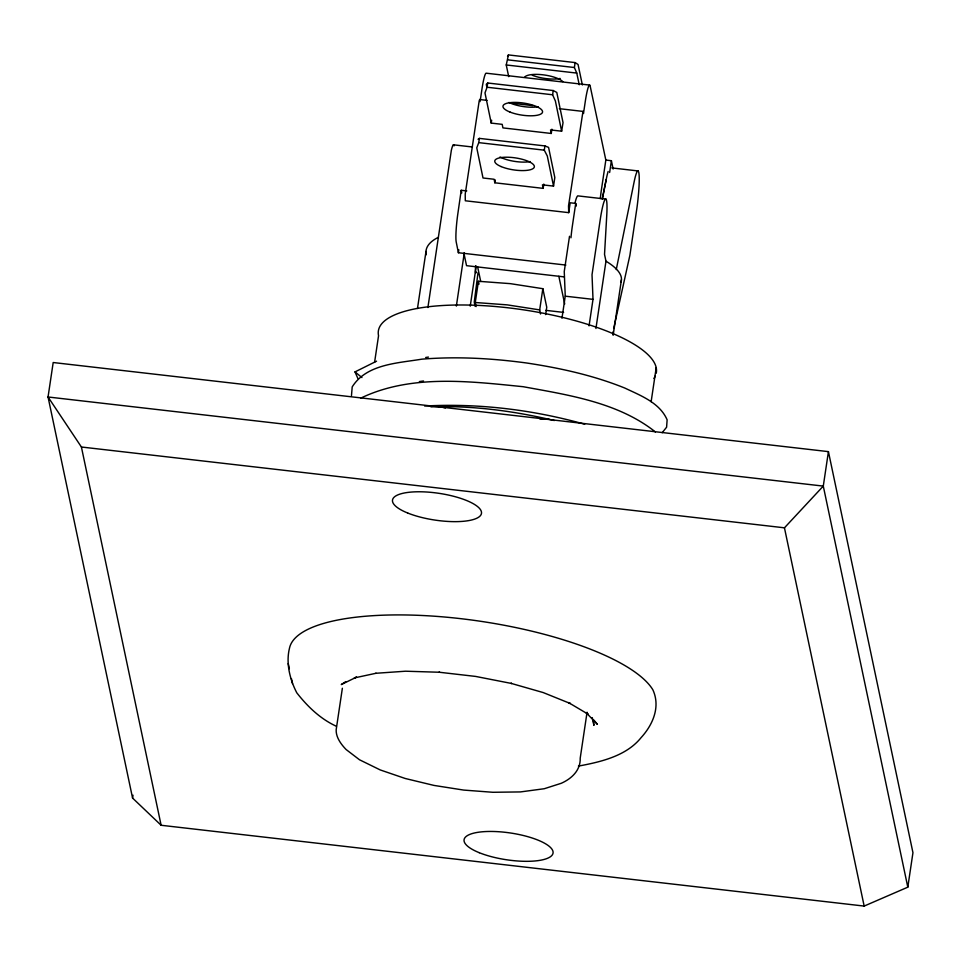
<?xml version="1.0" encoding="UTF-8"?>
<svg xmlns="http://www.w3.org/2000/svg" width="961" height="961" viewBox="0 0 961 961"><rect width="100%" height="100%" fill="white"/><g stroke="black" fill="none" stroke-linecap="round" stroke-linejoin="round"><path stroke-width="1.44" d="M351.474 395.608L352.206 386.899C366.561 363.979 397.746 363.186 421.783 359.174C456.775 356.303 491.972 358.309 526.7 363.006C560.143 368.051 593.43 375.379 624.866 388.076C640.579 395.56 659.726 402.695 667.126 419.825L666.598 427.213L662.189 432.714M478.025 272.672L474.253 302.126L475.154 306.403M132.57 798.062L48.05 396.989L53.191 362.525L828.43 451.634L912.95 852.707L907.809 887.171L864.167 906.079L161.124 825.271L132.57 798.062L133.002 795.191M374.574 362.381L378.55 335.713A140.534 42.284 8.5 0 1 517.246 308.949A140.534 42.284 8.5 0 1 656.231 373.216M342.368 688.244L336.182 729.711C335.797 737.255 341.107 744.367 346.128 749.544L359.498 759.767L380.28 769.953L405.254 778.494L433.964 785.413L463.658 790.074L492.873 792.284L520.454 791.924L544.262 788.729L561.296 783.275C571.615 778.674 580.636 770.362 580.216 758.145L587.063 712.233M417.482 308.493L425.999 251.446M427.897 307.532L451.334 150.36A21.226 2.246 -83.4 0 1 454.097 145.868M466.77 190.915L461.22 190.278L458.013 212.561A23.557 2.499 -83.4 0 0 456.247 242.148L458.385 252.731L565.861 265.068M480.296 100.244L481.929 89.253A23.605 2.511 -83.4 0 1 486.29 73.204L589.694 85.085M458.385 252.731L458.829 249.764M456.355 306.091L464.307 252.779M470.229 306.187L476.2 266.197M476.127 306.595L475.263 302.499L478.422 281.285L510.351 283.651L542.845 288.696L546.749 307.22L545.644 314.607M540.55 314.007L539.686 309.898L542.845 288.696M487.071 100.376L479.695 99.536L479.203 100.797L465.22 194.086L465.304 200.777L568.708 212.645L570.173 202.783L575.723 203.42L576.288 206.074M569.513 236.274L564.251 271.519L565.248 296.168L561.957 318.259M575.723 203.42L572.408 225.691A23.557 2.499 -83.4 0 0 570.954 237.811M559.374 108.689L582.979 111.404L583.495 113.494L585.333 101.133A23.605 2.511 -83.4 0 1 590.21 86.226L605.838 160.067L601.442 189.521A23.605 2.511 -83.4 0 0 600.289 198.603M609.634 172.487L611.388 160.703L605.838 160.067M589.057 325.863L593.009 299.351L592.024 274.702L600.565 217.438A31.064 3.291 -83.4 0 1 605.514 199.059A31.064 3.291 -83.4 0 1 606.787 214.711L604.529 254.365L605.971 261.2L595.928 328.494M612.782 334.476L613.226 331.509M613.154 335.257L621.443 279.663M651.138 401.698L656.219 367.631M828.43 451.634L823.289 486.098L907.809 887.171M478.758 142.624L479.395 138.384L544.923 145.928L548.575 147.393L554.821 177.533L553.536 186.11L542.436 184.824L543.169 188.368L494.831 182.794L494.098 179.263L483.011 177.989L476.764 147.85L478.758 142.624L544.286 150.168L547.289 155.97L553.536 186.11M487.083 87.235L487.72 83.006L553.248 90.538L556.791 92.448L563.038 122.636L561.632 131.201L550.533 129.927L551.266 133.471L502.927 127.897L502.195 124.353L491.227 123.092L484.981 92.905L487.083 87.235L552.611 94.779L555.386 101.013L561.632 131.201M491.227 123.092L491.66 120.233M508.705 76.652L506.243 64.964L508.429 54.921L575.122 62.585L578.054 64.483L582.366 84.94M494.831 182.794L495.263 179.935M544.286 150.168L544.923 145.928M552.611 94.779L553.248 90.538M551.266 133.471L551.902 129.182M543.169 188.368L543.806 184.08M579.231 84.76L576.768 73.084L574.39 67.522L575.122 62.585M608.133 171.454A31.064 3.291 -83.4 0 0 606.187 179.599L602.319 199.251M602.283 198.723L606.187 179.599M616.265 269.56L633.948 182.794A31.064 3.291 -83.4 0 1 638.993 173.845A31.064 3.291 -83.4 0 1 636.855 208.585L629.899 255.254L613.671 328.53M507.528 56.375L508.429 54.921M81.409 447.009L784.452 527.817L823.289 486.098L48.05 396.989L81.409 447.009L161.124 825.271M582.979 111.404L568.516 205.942L568.708 212.645M487.72 83.006L486.266 84.34L486.855 87.211M345.792 681.589L341.263 684.58L356.567 677.097L354.297 677.937L376.099 673.253M360.855 398.094C410.864 374.021 469.653 381.325 523.168 386.706C568.636 395.031 618.247 402.431 655.402 431.945M478.049 139.273L479.395 138.384M357.888 378.502L355.005 371.895L376.556 361.18M578.414 766.097C600.601 761.989 626.248 756.103 641.047 737.688C652.807 724.858 660.7 706.948 652.891 689.854A185.509 55.786 8.5 0 0 460.583 618.644A185.509 55.786 8.5 0 0 289.513 648.086C285.765 662.994 289.838 679.403 296.769 692.785C307.556 706.575 320.313 718.888 336.398 726.288M425.675 357.48L428.438 357.084M419.38 381.565L423.525 380.988M430.924 406.887C472.368 405.35 514.087 411.02 554.365 420.534M375.619 673.301L405.542 671.21L439.633 672.256L438.961 672.207L475.623 676.424L511.672 683.487L510.904 683.319L543.217 692.569L570.317 703.512L568.504 702.563L588.168 714.227L586.186 712.726L597.37 724.318L593.874 720.077M424.654 406.035C478.482 403.103 532.838 409.698 584.696 424.233M539.878 418.96L548.659 418.9M475.263 302.499L507.192 304.865L539.686 309.898M507.696 59.846L574.39 67.522M506.243 64.964L576.768 73.084M510.675 103.091L532.814 105.638M453.424 144.811L472.416 146.985M611.845 167.923L638.152 170.95M605.923 199.095L578.15 195.912A31.064 3.291 -83.4 0 0 575.134 202.387M564.383 276.912L466.541 265.668L463.935 253.356M565.248 296.168L593.009 299.351M545.884 310.355L563.602 312.397M438.276 406.371L445.399 407.945M355.005 371.895L361.949 377.565M288.252 663.583L289.357 668.724M291.423 678.61L292.492 683.595M784.452 527.817L864.167 906.079M611.388 160.703L613.142 169.04M558.834 276.275L564.696 303.988M592.276 717.615L593.922 725.375L593.261 719.765M477.653 266.942L480.728 281.525M461.22 190.278L461.773 192.933M478.422 281.285L479.022 284.144M479.695 99.536L480.092 101.614M476.296 272.023A8.997 0.949 -83.4 0 1 475.647 265.729M560.227 78.454A20.013 6.018 8.5 0 1 532.274 75.234M530.316 161.568A20.013 6.066 8.5 0 1 500.008 156.979M538.16 106.743A20.013 6.09 8.5 0 1 508.958 102.455M524.598 77.204A20.013 6.018 8.5 0 1 542.713 74.778A20.013 6.018 8.5 0 1 562.786 81.601M426.24 254.761A124.846 37.563 8.5 0 1 438.372 237.319M655.354 375.883A140.534 42.284 8.5 0 1 653.876 378.43M605.971 261.2A94.202 28.337 8.5 0 1 620.926 282.066M501.053 166.553A20.013 6.066 8.5 0 0 533.86 167.899A20.013 6.066 8.5 0 0 508.753 157.256A20.013 6.066 8.5 0 0 501.053 166.553M510.135 112.125A20.013 6.09 8.5 0 0 542.292 112.761A20.013 6.09 8.5 0 0 515.829 102.395A20.013 6.09 8.5 0 0 510.135 112.125M407.68 513.018A44.975 13.526 8.5 0 0 480.68 515.276A44.975 13.526 8.5 0 0 422.648 491.828A44.975 13.526 8.5 0 0 407.68 513.018M479.251 852.695A44.975 13.526 8.5 0 0 552.263 854.942A44.975 13.526 8.5 0 0 494.218 831.505A44.975 13.526 8.5 0 0 479.251 852.695"/></g></svg>
